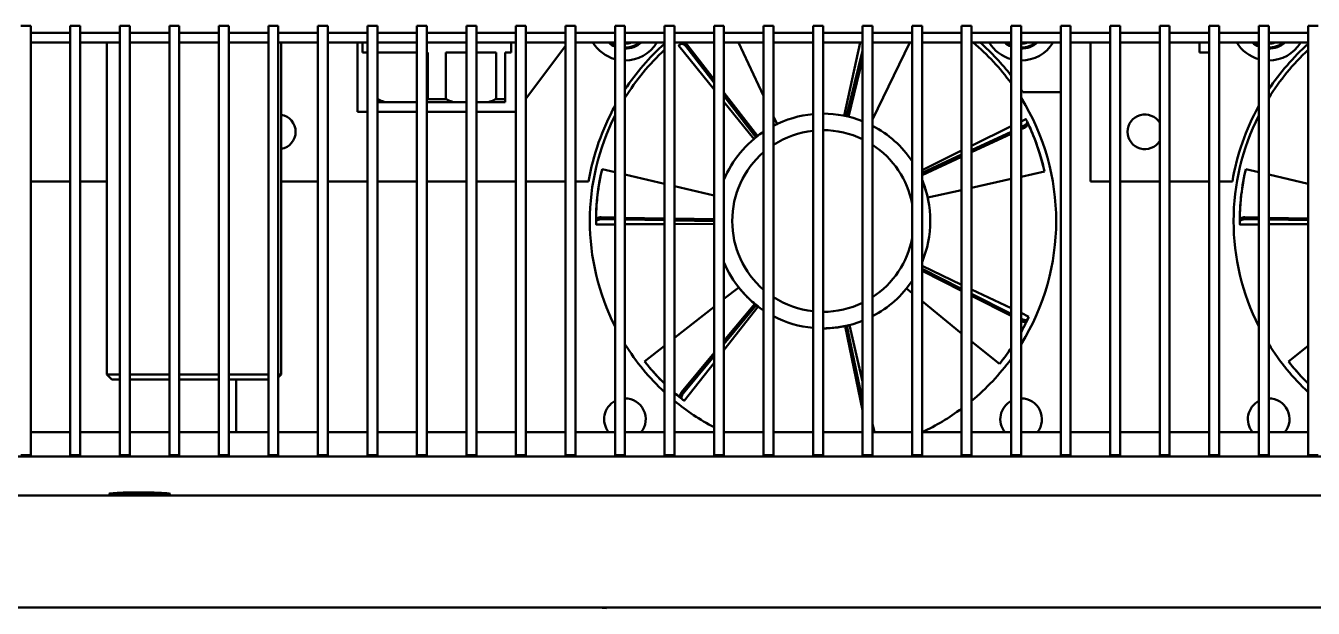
# Model space of a CAD drawing. Header units: millimetres. Extents: x 100 to 5488, y 100 to 4218.
# Drawn here: x 2186.1 to 2316.1, y 2160.7 to 2219.4 of the extents above; entities that cross this region are included whole.
import ezdxf

# ---------------------------------------------------------------- set-up
doc = ezdxf.new("R2010")
doc.units = ezdxf.units.MM
doc.header["$LTSCALE"] = 20
doc.layers.add('Visible (ANSI)', color=7, linetype='Continuous', lineweight=50)

msp = doc.modelspace()

# ---------------------------------------------------------------- linework, layer by layer
at = {"layer": 'Visible (ANSI)'}
for p, q in [((2185.613, 2219.441), (2186.613, 2219.441)), ((2186.613, 2219.441), (2186.613, 2219.206)), ((2186.613, 2181.713), (2186.613, 2219.206)), ((2190.613, 2219.206), (2190.613, 2219.441)), ((2190.613, 2219.441), (2191.613, 2219.441)), ((2190.613, 2219.206), (2190.613, 2181.713)), ((2191.613, 2219.441), (2191.613, 2219.206)), ((2191.613, 2181.713), (2191.613, 2219.206)), ((2195.613, 2219.206), (2195.613, 2219.441)), ((2195.613, 2219.441), (2196.613, 2219.441)), ((2195.613, 2219.206), (2195.613, 2181.713)), ((2196.613, 2219.441), (2196.613, 2219.206)), ((2196.613, 2181.713), (2196.613, 2219.206)), ((2200.613, 2219.206), (2200.613, 2219.441)), ((2200.613, 2219.441), (2201.613, 2219.441)), ((2200.613, 2219.206), (2200.613, 2181.713)), ((2201.613, 2219.441), (2201.613, 2219.206)), ((2201.613, 2181.713), (2201.613, 2219.206)), ((2205.613, 2219.206), (2205.613, 2219.441)), ((2205.613, 2219.441), (2206.613, 2219.441)), ((2205.613, 2219.206), (2205.613, 2181.713)), ((2206.613, 2219.441), (2206.613, 2219.206)), ((2206.613, 2181.713), (2206.613, 2219.206)), ((2210.613, 2219.206), (2210.613, 2219.441)), ((2210.613, 2219.441), (2211.613, 2219.441)), ((2210.613, 2219.206), (2210.613, 2181.713)), ((2211.613, 2219.441), (2211.613, 2219.206)), ((2211.613, 2181.713), (2211.613, 2219.206)), ((2215.613, 2219.206), (2215.613, 2219.441)), ((2215.613, 2219.441), (2216.613, 2219.441)), ((2215.613, 2219.206), (2215.613, 2181.713)), ((2216.613, 2219.441), (2216.613, 2219.206)), ((2216.613, 2181.713), (2216.613, 2219.206)), ((2220.613, 2219.206), (2220.613, 2219.441)), ((2220.613, 2219.441), (2221.613, 2219.441)), ((2220.613, 2219.206), (2220.613, 2181.713)), ((2221.613, 2219.441), (2221.613, 2219.206)), ((2221.613, 2181.713), (2221.613, 2219.206)), ((2225.613, 2219.206), (2225.613, 2219.441)), ((2225.613, 2219.441), (2226.613, 2219.441)), ((2225.613, 2219.206), (2225.613, 2181.713)), ((2226.613, 2219.441), (2226.613, 2219.206)), ((2226.613, 2181.713), (2226.613, 2219.206)), ((2230.613, 2219.206), (2230.613, 2219.441)), ((2230.613, 2219.441), (2231.613, 2219.441)), ((2230.613, 2219.206), (2230.613, 2181.713)), ((2231.613, 2219.441), (2231.613, 2219.206)), ((2231.613, 2181.713), (2231.613, 2219.206)), ((2235.613, 2219.206), (2235.613, 2219.441)), ((2235.613, 2219.441), (2236.613, 2219.441)), ((2235.613, 2219.206), (2235.613, 2181.713)), ((2236.613, 2219.441), (2236.613, 2219.206)), ((2236.613, 2181.713), (2236.613, 2219.206)), ((2240.613, 2219.206), (2240.613, 2219.441)), ((2240.613, 2219.441), (2241.613, 2219.441)), ((2240.613, 2219.206), (2240.613, 2181.713)), ((2241.613, 2219.441), (2241.613, 2219.206)), ((2241.613, 2181.713), (2241.613, 2219.206)), ((2245.613, 2219.206), (2245.613, 2219.441)), ((2245.613, 2219.441), (2246.613, 2219.441)), ((2245.613, 2219.206), (2245.613, 2181.713)), ((2246.613, 2219.441), (2246.613, 2219.206)), ((2246.613, 2181.713), (2246.613, 2219.206)), ((2250.613, 2219.206), (2250.613, 2219.441)), ((2250.613, 2219.441), (2251.613, 2219.441)), ((2250.613, 2219.206), (2250.613, 2181.713)), ((2251.613, 2219.441), (2251.613, 2219.206)), ((2251.613, 2181.713), (2251.613, 2219.206)), ((2255.613, 2219.206), (2255.613, 2219.441)), ((2255.613, 2219.441), (2256.613, 2219.441)), ((2255.613, 2219.206), (2255.613, 2181.713)), ((2256.613, 2219.441), (2256.613, 2219.206)), ((2256.613, 2181.713), (2256.613, 2219.206)), ((2260.613, 2219.206), (2260.613, 2219.441)), ((2260.613, 2219.441), (2261.613, 2219.441)), ((2260.613, 2219.206), (2260.613, 2181.713)), ((2261.613, 2219.441), (2261.613, 2219.206)), ((2261.613, 2181.713), (2261.613, 2219.206)), ((2265.613, 2219.206), (2265.613, 2219.441)), ((2265.613, 2219.441), (2266.613, 2219.441)), ((2265.613, 2219.206), (2265.613, 2181.713)), ((2266.613, 2219.441), (2266.613, 2219.206)), ((2266.613, 2181.713), (2266.613, 2219.206)), ((2270.613, 2219.206), (2270.613, 2219.441)), ((2270.613, 2219.441), (2271.613, 2219.441)), ((2270.613, 2219.206), (2270.613, 2181.713)), ((2271.613, 2219.441), (2271.613, 2219.206)), ((2271.613, 2181.713), (2271.613, 2219.206)), ((2275.613, 2219.206), (2275.613, 2219.441)), ((2275.613, 2219.441), (2276.613, 2219.441)), ((2275.613, 2219.206), (2275.613, 2181.713)), ((2276.613, 2219.441), (2276.613, 2219.206)), ((2276.613, 2181.713), (2276.613, 2219.206)), ((2280.613, 2219.206), (2280.613, 2219.441)), ((2280.613, 2219.441), (2281.613, 2219.441)), ((2280.613, 2219.206), (2280.613, 2181.713)), ((2281.613, 2219.441), (2281.613, 2219.206)), ((2281.613, 2181.713), (2281.613, 2219.206)), ((2285.613, 2219.206), (2285.613, 2219.441)), ((2285.613, 2219.441), (2286.613, 2219.441)), ((2285.613, 2219.206), (2285.613, 2181.713)), ((2286.613, 2219.441), (2286.613, 2219.206)), ((2286.613, 2181.713), (2286.613, 2219.206)), ((2290.613, 2219.206), (2290.613, 2219.441)), ((2290.613, 2219.441), (2291.613, 2219.441)), ((2290.613, 2219.206), (2290.613, 2181.713)), ((2291.613, 2219.441), (2291.613, 2219.206)), ((2291.613, 2181.713), (2291.613, 2219.206)), ((2295.613, 2219.206), (2295.613, 2219.441)), ((2295.613, 2219.441), (2296.613, 2219.441)), ((2295.613, 2219.206), (2295.613, 2181.713)), ((2296.613, 2219.441), (2296.613, 2219.206)), ((2296.613, 2181.713), (2296.613, 2219.206)), ((2300.613, 2219.206), (2300.613, 2219.441)), ((2300.613, 2219.441), (2301.613, 2219.441)), ((2300.613, 2219.206), (2300.613, 2181.713)), ((2301.613, 2219.441), (2301.613, 2219.206)), ((2301.613, 2181.713), (2301.613, 2219.206)), ((2305.613, 2219.206), (2305.613, 2219.441)), ((2305.613, 2219.441), (2306.613, 2219.441)), ((2305.613, 2219.206), (2305.613, 2181.713)), ((2306.613, 2219.441), (2306.613, 2219.206)), ((2306.613, 2181.713), (2306.613, 2219.206)), ((2310.613, 2219.206), (2310.613, 2219.441)), ((2310.613, 2219.441), (2311.613, 2219.441)), ((2310.613, 2219.206), (2310.613, 2181.713)), ((2311.613, 2219.441), (2311.613, 2219.206)), ((2311.613, 2181.713), (2311.613, 2219.206)), ((2315.613, 2219.206), (2315.613, 2219.441)), ((2315.613, 2219.441), (2316.613, 2219.441)), ((2315.613, 2219.206), (2315.613, 2181.713)), ((2186.613, 2218.741), (2190.613, 2218.741)), ((2191.613, 2218.741), (2195.613, 2218.741)), ((2196.613, 2218.741), (2200.613, 2218.741)), ((2201.613, 2218.741), (2205.613, 2218.741)), ((2206.613, 2218.741), (2210.613, 2218.741)), ((2211.613, 2218.741), (2215.613, 2218.741)), ((2216.613, 2218.741), (2220.613, 2218.741)), ((2221.613, 2218.741), (2225.613, 2218.741)), ((2226.613, 2218.741), (2230.613, 2218.741)), ((2231.613, 2218.741), (2235.613, 2218.741)), ((2236.613, 2218.741), (2240.613, 2218.741)), ((2241.613, 2218.741), (2245.613, 2218.741)), ((2246.613, 2218.741), (2250.613, 2218.741)), ((2251.613, 2218.741), (2255.613, 2218.741)), ((2256.613, 2218.741), (2260.613, 2218.741)), ((2261.613, 2218.741), (2265.613, 2218.741)), ((2266.613, 2218.741), (2270.613, 2218.741)), ((2271.613, 2218.741), (2275.613, 2218.741)), ((2276.613, 2218.741), (2280.613, 2218.741)), ((2281.613, 2218.741), (2285.613, 2218.741)), ((2286.613, 2218.741), (2290.613, 2218.741)), ((2291.613, 2218.741), (2295.613, 2218.741)), ((2296.613, 2218.741), (2300.613, 2218.741)), ((2301.613, 2218.741), (2305.613, 2218.741)), ((2306.613, 2218.741), (2310.613, 2218.741)), ((2311.613, 2218.741), (2315.613, 2218.741)), ((2190.613, 2217.741), (2186.613, 2217.741)), ((2195.613, 2217.741), (2191.613, 2217.741)), ((2194.313, 2217.741), (2194.313, 2184.241)), ((2200.613, 2217.741), (2196.613, 2217.741)), ((2205.613, 2217.741), (2201.613, 2217.741)), ((2210.613, 2217.741), (2206.613, 2217.741)), ((2215.613, 2217.741), (2211.613, 2217.741)), ((2211.913, 2217.741), (2211.913, 2184.241)), ((2220.613, 2217.741), (2216.613, 2217.741)), ((2219.613, 2217.741), (2219.613, 2217.241)), ((2219.613, 2210.741), (2219.613, 2217.241)), ((2220.113, 2217.741), (2220.113, 2216.741)), ((2220.613, 2216.741), (2220.113, 2216.741)), ((2225.613, 2217.741), (2221.613, 2217.741)), ((2221.617, 2216.741), (2221.617, 2212.041)), ((2225.613, 2216.741), (2221.617, 2216.741)), ((2230.613, 2217.741), (2226.613, 2217.741)), ((2226.708, 2216.741), (2226.613, 2216.741)), ((2226.708, 2212.041), (2226.708, 2216.741)), ((2228.517, 2216.741), (2228.517, 2212.041)), ((2230.613, 2216.741), (2228.517, 2216.741)), ((2235.613, 2217.741), (2231.613, 2217.741)), ((2233.608, 2216.741), (2231.613, 2216.741)), ((2233.608, 2212.041), (2233.608, 2216.741)), ((2234.513, 2216.741), (2234.513, 2212.041)), ((2235.113, 2216.741), (2234.513, 2216.741)), ((2235.113, 2217.741), (2235.113, 2216.741)), ((2240.613, 2217.741), (2236.613, 2217.741)), ((2236.613, 2212.074), (2240.613, 2217.407)), ((2245.613, 2217.741), (2241.613, 2217.741)), ((2250.613, 2217.741), (2246.613, 2217.741)), ((2255.613, 2217.741), (2251.613, 2217.741)), ((2255.613, 2213.011), (2252.04, 2217.429)), ((2252.412, 2217.727), (2252.263, 2217.61)), ((2252.767, 2217.369), (2255.613, 2213.678)), ((2255.613, 2214.004), (2252.923, 2217.491)), ((2260.613, 2217.741), (2256.613, 2217.741)), ((2258.07, 2217.741), (2260.613, 2212.383)), ((2265.613, 2217.741), (2261.613, 2217.741)), ((2270.613, 2217.741), (2266.613, 2217.741)), ((2268.742, 2210.363), (2270.369, 2217.741)), ((2270.613, 2216.911), (2268.996, 2210.309)), ((2275.613, 2217.741), (2271.613, 2217.741)), ((2275.396, 2217.741), (2271.613, 2209.987)), ((2280.613, 2217.741), (2276.613, 2217.741)), ((2285.613, 2217.741), (2281.613, 2217.741)), ((2290.613, 2217.741), (2286.613, 2217.741)), ((2295.613, 2217.741), (2291.613, 2217.741)), ((2293.613, 2217.241), (2293.613, 2217.741)), ((2293.613, 2216.741), (2293.613, 2217.241)), ((2293.613, 2203.741), (2293.613, 2216.741)), ((2300.613, 2217.741), (2296.613, 2217.741)), ((2305.613, 2217.741), (2301.613, 2217.741)), ((2304.613, 2217.741), (2304.613, 2217.241)), ((2304.613, 2216.741), (2304.613, 2217.241)), ((2304.613, 2216.741), (2305.613, 2216.741)), ((2310.613, 2217.741), (2306.613, 2217.741)), ((2315.613, 2217.741), (2311.613, 2217.741)), ((2269.189, 2210.263), (2270.613, 2216.075)), ((2259.997, 2208.319), (2256.613, 2212.707)), ((2286.787, 2212.741), (2290.613, 2212.741)), ((2221.617, 2212.041), (2221.613, 2212.041)), ((2222.382, 2211.741), (2221.613, 2211.741)), ((2222.382, 2211.741), (2225.613, 2211.741)), ((2229.282, 2211.741), (2226.613, 2211.741)), ((2228.517, 2212.041), (2226.708, 2212.041)), ((2229.282, 2211.741), (2230.613, 2211.741)), ((2231.613, 2211.741), (2232.844, 2211.741)), ((2234.513, 2211.741), (2232.844, 2211.741)), ((2234.513, 2212.041), (2233.608, 2212.041)), ((2256.613, 2212.381), (2259.839, 2208.198)), ((2259.639, 2208.033), (2256.613, 2211.775)), ((2219.613, 2210.741), (2220.613, 2210.741)), ((2221.613, 2210.741), (2225.613, 2210.741)), ((2226.613, 2210.741), (2230.613, 2210.741)), ((2231.613, 2210.741), (2235.613, 2210.741)), ((2261.613, 2210.276), (2261.968, 2209.528)), ((2286.613, 2209.798), (2287.09, 2210.032)), ((2281.613, 2207.342), (2285.613, 2209.307)), ((2285.613, 2208.755), (2281.613, 2206.904)), ((2286.87, 2209.337), (2286.613, 2209.218)), ((2286.613, 2208.999), (2286.955, 2209.157)), ((2287.298, 2209.604), (2287.217, 2209.775)), ((2259.839, 2208.198), (2259.997, 2208.319)), ((2281.613, 2206.684), (2285.613, 2208.536)), ((2276.613, 2204.885), (2280.613, 2206.85)), ((2280.613, 2206.441), (2276.613, 2204.589)), ((2276.613, 2204.37), (2280.613, 2206.221)), ((2244.266, 2204.824), (2244.303, 2204.978)), ((2244.303, 2204.978), (2245.613, 2204.671)), ((2288.944, 2204.89), (2288.978, 2204.735)), ((2309.266, 2204.824), (2309.303, 2204.978)), ((2309.303, 2204.978), (2310.613, 2204.671)), ((2186.613, 2203.741), (2190.613, 2203.741)), ((2191.613, 2203.741), (2194.313, 2203.741)), ((2211.913, 2203.741), (2215.613, 2203.741)), ((2216.613, 2203.741), (2220.613, 2203.741)), ((2221.613, 2203.741), (2225.613, 2203.741)), ((2226.613, 2203.741), (2230.613, 2203.741)), ((2231.613, 2203.741), (2235.613, 2203.741)), ((2236.613, 2203.741), (2240.613, 2203.741)), ((2241.613, 2203.741), (2242.948, 2203.741)), ((2246.613, 2204.436), (2250.613, 2203.497)), ((2285.613, 2203.984), (2281.613, 2203.09)), ((2288.978, 2204.735), (2286.613, 2204.207)), ((2293.613, 2203.741), (2295.613, 2203.741)), ((2296.613, 2203.741), (2300.613, 2203.741)), ((2301.613, 2203.741), (2305.613, 2203.741)), ((2306.613, 2203.741), (2307.948, 2203.741)), ((2311.613, 2204.436), (2315.613, 2203.497)), ((2251.613, 2203.262), (2255.613, 2202.323)), ((2280.613, 2202.867), (2277.186, 2202.102)), ((2243.696, 2199.864), (2243.695, 2199.674)), ((2244.198, 2199.917), (2245.613, 2199.894)), ((2245.613, 2200.093), (2244.2, 2200.116)), ((2250.613, 2200.009), (2246.613, 2200.076)), ((2246.613, 2199.877), (2250.613, 2199.81)), ((2255.613, 2199.925), (2251.613, 2199.992)), ((2251.613, 2199.793), (2255.613, 2199.726)), ((2308.696, 2199.864), (2308.695, 2199.674)), ((2309.198, 2199.917), (2310.613, 2199.894)), ((2310.613, 2200.093), (2309.2, 2200.116)), ((2315.613, 2200.009), (2311.613, 2200.076)), ((2311.613, 2199.877), (2315.613, 2199.81)), ((2245.613, 2199.399), (2243.698, 2199.387)), ((2250.613, 2199.431), (2246.613, 2199.406)), ((2255.613, 2199.463), (2251.613, 2199.437)), ((2310.613, 2199.399), (2308.698, 2199.387)), ((2315.613, 2199.431), (2311.613, 2199.406)), ((2276.613, 2195.215), (2280.613, 2193.313)), ((2280.613, 2192.904), (2276.613, 2194.921)), ((2276.613, 2194.698), (2280.613, 2192.681)), ((2256.613, 2191.875), (2258.098, 2193.043)), ((2275.613, 2192.45), (2275.03, 2192.921)), ((2281.613, 2192.837), (2285.613, 2190.934)), ((2285.613, 2190.383), (2281.613, 2192.4)), ((2281.613, 2192.177), (2285.613, 2190.16)), ((2251.613, 2187.942), (2255.613, 2191.088)), ((2259.713, 2191.389), (2256.613, 2187.636)), ((2256.613, 2187.323), (2259.866, 2191.262)), ((2260.071, 2191.103), (2256.613, 2186.713)), ((2259.866, 2191.262), (2259.713, 2191.389)), ((2280.613, 2188.399), (2276.613, 2191.639)), ((2269.282, 2189.239), (2270.613, 2183.551)), ((2286.613, 2190.459), (2287.397, 2190.086)), ((2286.716, 2189.826), (2286.613, 2189.878)), ((2286.613, 2189.656), (2286.628, 2189.648)), ((2287.191, 2189.656), (2287.275, 2189.826)), ((2269.03, 2189.179), (2268.835, 2189.138)), ((2268.835, 2189.138), (2270.613, 2180.66)), ((2270.613, 2181.63), (2269.03, 2189.179)), ((2248.601, 2185.573), (2250.613, 2187.155)), ((2284.419, 2185.315), (2281.613, 2187.589)), ((2313.601, 2185.573), (2315.613, 2187.155)), ((2248.698, 2185.448), (2248.601, 2185.573)), ((2255.613, 2186.425), (2252.336, 2182.459)), ((2252.49, 2182.333), (2255.613, 2186.113)), ((2255.613, 2185.444), (2252.593, 2181.612)), ((2284.519, 2185.438), (2284.419, 2185.315)), ((2313.698, 2185.448), (2313.601, 2185.573)), ((2195.613, 2184.241), (2194.313, 2184.241)), ((2194.813, 2183.741), (2194.313, 2184.241)), ((2200.613, 2184.241), (2196.613, 2184.241)), ((2205.613, 2184.241), (2201.613, 2184.241)), ((2210.613, 2184.241), (2206.613, 2184.241)), ((2211.913, 2184.241), (2211.613, 2184.241)), ((2211.613, 2183.941), (2211.913, 2184.241)), ((2195.613, 2183.741), (2194.813, 2183.741)), ((2200.613, 2183.741), (2196.613, 2183.741)), ((2205.613, 2183.741), (2201.613, 2183.741)), ((2210.613, 2183.741), (2206.613, 2183.741)), ((2207.363, 2183.741), (2207.363, 2178.435)), ((2186.613, 2181.713), (2186.613, 2176.137)), ((2190.613, 2176.137), (2190.613, 2181.713)), ((2191.613, 2181.713), (2191.613, 2176.137)), ((2195.613, 2176.137), (2195.613, 2181.713)), ((2196.613, 2181.713), (2196.613, 2176.137)), ((2200.613, 2176.137), (2200.613, 2181.713)), ((2201.613, 2181.713), (2201.613, 2176.137)), ((2205.613, 2176.137), (2205.613, 2181.713)), ((2206.613, 2181.713), (2206.613, 2176.137)), ((2210.613, 2176.137), (2210.613, 2181.713)), ((2211.613, 2181.713), (2211.613, 2176.137)), ((2215.613, 2176.137), (2215.613, 2181.713)), ((2216.613, 2181.713), (2216.613, 2176.137)), ((2220.613, 2176.137), (2220.613, 2181.713)), ((2221.613, 2181.713), (2221.613, 2176.137)), ((2225.613, 2176.137), (2225.613, 2181.713)), ((2226.613, 2181.713), (2226.613, 2176.137)), ((2230.613, 2176.137), (2230.613, 2181.713)), ((2231.613, 2181.713), (2231.613, 2176.137)), ((2235.613, 2176.137), (2235.613, 2181.713)), ((2236.613, 2181.713), (2236.613, 2176.137)), ((2240.613, 2176.137), (2240.613, 2181.713)), ((2241.613, 2181.713), (2241.613, 2176.137)), ((2245.613, 2176.137), (2245.613, 2181.713)), ((2246.613, 2181.713), (2246.613, 2176.137)), ((2250.613, 2176.137), (2250.613, 2181.713)), ((2251.613, 2181.713), (2251.613, 2176.137)), ((2252.219, 2181.908), (2252.367, 2181.789)), ((2255.613, 2176.137), (2255.613, 2181.713)), ((2256.613, 2181.713), (2256.613, 2176.137)), ((2260.613, 2176.137), (2260.613, 2181.713)), ((2261.613, 2181.713), (2261.613, 2176.137)), ((2265.613, 2176.137), (2265.613, 2181.713)), ((2266.613, 2181.713), (2266.613, 2176.137)), ((2270.613, 2176.137), (2270.613, 2181.713)), ((2271.613, 2181.713), (2271.613, 2176.137)), ((2275.613, 2176.137), (2275.613, 2181.713)), ((2276.613, 2181.713), (2276.613, 2176.137)), ((2280.613, 2176.137), (2280.613, 2181.713)), ((2281.613, 2181.713), (2281.613, 2176.137)), ((2285.613, 2176.137), (2285.613, 2181.713)), ((2286.613, 2181.713), (2286.613, 2176.137)), ((2290.613, 2176.137), (2290.613, 2181.713)), ((2291.613, 2181.713), (2291.613, 2176.137)), ((2295.613, 2176.137), (2295.613, 2181.713)), ((2296.613, 2181.713), (2296.613, 2176.137)), ((2300.613, 2176.137), (2300.613, 2181.713)), ((2301.613, 2181.713), (2301.613, 2176.137)), ((2305.613, 2176.137), (2305.613, 2181.713)), ((2306.613, 2181.713), (2306.613, 2176.137)), ((2310.613, 2176.137), (2310.613, 2181.713)), ((2311.613, 2181.713), (2311.613, 2176.137)), ((2315.613, 2176.137), (2315.613, 2181.713)), ((2271.613, 2179.275), (2271.809, 2178.435)), ((2190.613, 2178.435), (2186.613, 2178.435)), ((2195.613, 2178.435), (2191.613, 2178.435)), ((2200.613, 2178.435), (2196.613, 2178.435)), ((2205.613, 2178.435), (2201.613, 2178.435)), ((2210.613, 2178.435), (2206.613, 2178.435)), ((2215.613, 2178.435), (2211.613, 2178.435)), ((2220.613, 2178.435), (2216.613, 2178.435)), ((2225.613, 2178.435), (2221.613, 2178.435)), ((2230.613, 2178.435), (2226.613, 2178.435)), ((2235.613, 2178.435), (2231.613, 2178.435)), ((2240.613, 2178.435), (2236.613, 2178.435)), ((2245.613, 2178.435), (2241.613, 2178.435)), ((2250.613, 2178.435), (2246.613, 2178.435)), ((2255.613, 2178.435), (2251.613, 2178.435)), ((2260.613, 2178.435), (2256.613, 2178.435)), ((2265.613, 2178.435), (2261.613, 2178.435)), ((2270.613, 2178.435), (2266.613, 2178.435)), ((2275.613, 2178.435), (2271.613, 2178.435)), ((2280.613, 2178.435), (2276.613, 2178.435)), ((2285.613, 2178.435), (2281.613, 2178.435)), ((2290.613, 2178.435), (2286.613, 2178.435)), ((2295.613, 2178.435), (2291.613, 2178.435)), ((2300.613, 2178.435), (2296.613, 2178.435)), ((2305.613, 2178.435), (2301.613, 2178.435)), ((2310.613, 2178.435), (2306.613, 2178.435)), ((2315.613, 2178.435), (2311.613, 2178.435)), ((1605.913, 2175.99), (2557.313, 2175.99)), ((2185.613, 2176.131), (2186.613, 2176.131)), ((2186.613, 2176.137), (2186.613, 2176.131)), ((2190.613, 2176.131), (2190.613, 2176.137)), ((2190.613, 2176.131), (2191.613, 2176.131)), ((2191.613, 2176.137), (2191.613, 2176.131)), ((2195.613, 2176.131), (2195.613, 2176.137)), ((2195.613, 2176.131), (2196.613, 2176.131)), ((2196.613, 2176.137), (2196.613, 2176.131)), ((2200.613, 2176.131), (2200.613, 2176.137)), ((2200.613, 2176.131), (2201.613, 2176.131)), ((2201.613, 2176.137), (2201.613, 2176.131)), ((2205.613, 2176.131), (2205.613, 2176.137)), ((2205.613, 2176.131), (2206.613, 2176.131)), ((2206.613, 2176.137), (2206.613, 2176.131)), ((2210.613, 2176.131), (2210.613, 2176.137)), ((2210.613, 2176.131), (2211.613, 2176.131)), ((2211.613, 2176.137), (2211.613, 2176.131)), ((2215.613, 2176.131), (2215.613, 2176.137)), ((2215.613, 2176.131), (2216.613, 2176.131)), ((2216.613, 2176.137), (2216.613, 2176.131)), ((2220.613, 2176.131), (2220.613, 2176.137)), ((2220.613, 2176.131), (2221.613, 2176.131)), ((2221.613, 2176.137), (2221.613, 2176.131)), ((2225.613, 2176.131), (2225.613, 2176.137)), ((2225.613, 2176.131), (2226.613, 2176.131)), ((2226.613, 2176.137), (2226.613, 2176.131)), ((2230.613, 2176.131), (2230.613, 2176.137)), ((2230.613, 2176.131), (2231.613, 2176.131)), ((2231.613, 2176.137), (2231.613, 2176.131)), ((2235.613, 2176.131), (2235.613, 2176.137)), ((2235.613, 2176.131), (2236.613, 2176.131)), ((2236.613, 2176.137), (2236.613, 2176.131)), ((2240.613, 2176.131), (2240.613, 2176.137)), ((2240.613, 2176.131), (2241.613, 2176.131)), ((2241.613, 2176.137), (2241.613, 2176.131)), ((2245.613, 2176.131), (2245.613, 2176.137)), ((2245.613, 2176.131), (2246.613, 2176.131)), ((2246.613, 2176.137), (2246.613, 2176.131)), ((2250.613, 2176.131), (2250.613, 2176.137)), ((2250.613, 2176.131), (2251.613, 2176.131)), ((2251.613, 2176.137), (2251.613, 2176.131)), ((2255.613, 2176.131), (2255.613, 2176.137)), ((2255.613, 2176.131), (2256.613, 2176.131)), ((2256.613, 2176.137), (2256.613, 2176.131)), ((2260.613, 2176.131), (2260.613, 2176.137)), ((2260.613, 2176.131), (2261.613, 2176.131)), ((2261.613, 2176.137), (2261.613, 2176.131)), ((2265.613, 2176.131), (2265.613, 2176.137)), ((2265.613, 2176.131), (2266.613, 2176.131)), ((2266.613, 2176.137), (2266.613, 2176.131)), ((2270.613, 2176.131), (2270.613, 2176.137)), ((2270.613, 2176.131), (2271.613, 2176.131)), ((2271.613, 2176.137), (2271.613, 2176.131)), ((2275.613, 2176.131), (2275.613, 2176.137)), ((2275.613, 2176.131), (2276.613, 2176.131)), ((2276.613, 2176.137), (2276.613, 2176.131)), ((2280.613, 2176.131), (2280.613, 2176.137)), ((2280.613, 2176.131), (2281.613, 2176.131)), ((2281.613, 2176.137), (2281.613, 2176.131)), ((2285.613, 2176.131), (2285.613, 2176.137)), ((2285.613, 2176.131), (2286.613, 2176.131)), ((2286.613, 2176.137), (2286.613, 2176.131)), ((2290.613, 2176.131), (2290.613, 2176.137)), ((2290.613, 2176.131), (2291.613, 2176.131)), ((2291.613, 2176.137), (2291.613, 2176.131)), ((2295.613, 2176.131), (2295.613, 2176.137)), ((2295.613, 2176.131), (2296.613, 2176.131)), ((2296.613, 2176.137), (2296.613, 2176.131)), ((2300.613, 2176.131), (2300.613, 2176.137)), ((2300.613, 2176.131), (2301.613, 2176.131)), ((2301.613, 2176.137), (2301.613, 2176.131)), ((2305.613, 2176.131), (2305.613, 2176.137)), ((2305.613, 2176.131), (2306.613, 2176.131)), ((2306.613, 2176.137), (2306.613, 2176.131)), ((2310.613, 2176.131), (2310.613, 2176.137)), ((2310.613, 2176.131), (2311.613, 2176.131)), ((2311.613, 2176.137), (2311.613, 2176.131)), ((2315.613, 2176.131), (2315.613, 2176.137)), ((2315.613, 2176.131), (2316.613, 2176.131)), ((1605.613, 2172.041), (2557.613, 2172.041)), ((1919.409, 2160.741), (2243.817, 2160.741)), ((2243.817, 2160.741), (2522.712, 2160.741))]:
    msp.add_line(p, q, dxfattribs=at)
for centre, radius, start, end in [((2246.613, 2219.741), 3.8, 211.75686, 254.74248), ((2246.613, 2219.741), 2.6, 230.28486, 247.38014), ((2246.613, 2219.741), 2.5, 233.1301, 246.42182), ((2246.613, 2219.741), 2.1, 270, 287.75279), ((2246.613, 2219.741), 3.8, 270, 328.24314), ((2246.613, 2219.741), 2.6, 270, 309.71514), ((2246.613, 2219.741), 2.5, 270, 306.8699), ((2266.613, 2199.741), 24, 131.81031, 146.44269), ((2266.613, 2199.741), 23.542, 132.81599, 148.16358), ((2266.613, 2199.741), 23.542, 36.18842, 49.87158), ((2266.613, 2199.741), 24, 37.65846, 48.59038), ((2286.613, 2219.741), 3.8, 211.75686, 254.74248), ((2286.613, 2219.741), 2.6, 230.28486, 247.38014), ((2286.613, 2219.741), 2.5, 233.1301, 246.42182), ((2286.613, 2219.741), 2.1, 270, 287.75279), ((2286.613, 2219.741), 3.8, 270, 328.24314), ((2286.613, 2219.741), 2.6, 270, 309.71514), ((2286.613, 2219.741), 2.5, 270, 306.8699), ((2311.613, 2219.741), 3.8, 211.75686, 254.74248), ((2311.613, 2219.741), 2.6, 230.28486, 247.38014), ((2311.613, 2219.741), 2.5, 233.1301, 246.42182), ((2311.613, 2219.741), 2.1, 270, 287.75279), ((2311.613, 2219.741), 3.8, 270, 328.24314), ((2311.613, 2219.741), 2.6, 270, 309.71514), ((2311.613, 2219.741), 2.5, 270, 306.8699), ((2331.613, 2199.741), 24, 131.81031, 146.44269), ((2331.613, 2199.741), 23.542, 132.81599, 148.16358), ((2266.613, 2199.741), 24, 32.79717, 33.55731), ((2266.613, 2199.741), 24, 151.04498, 170.40593), ((2266.613, 2199.741), 23.542, 328.16358, 31.83642), ((2331.613, 2199.741), 24, 151.04498, 170.40593), ((2211.613, 2208.741), 1.75, 279.87089, 80.12911), ((2266.613, 2199.741), 23.542, 153.13014, 206.86986), ((2266.613, 2199.741), 10.833, 95.29638, 117.48643), ((2266.613, 2199.741), 10.833, 68.33182, 90), ((2299.113, 2208.741), 1.75, 31.00272, 328.99728), ((2331.613, 2199.741), 23.542, 153.13014, 206.86986), ((2266.613, 2199.741), 10.833, 123.63128, 157.38014), ((2266.613, 2199.741), 9.167, 96.26291, 123.05573), ((2266.613, 2199.741), 9.167, 64.1279, 90), ((2266.613, 2199.741), 10.833, 33.82216, 62.51357), ((2266.613, 2199.741), 9.167, 10.9425, 56.94427), ((2266.613, 2199.741), 9.167, 130.88519, 229.11481), ((2266.613, 2199.741), 10.833, 337.38014, 22.61986), ((2266.613, 2199.741), 9.167, 303.05573, 349.0575), ((2266.613, 2199.741), 10.833, 202.61986, 236.36872), ((2266.613, 2199.741), 10.833, 297.48643, 326.17784), ((2266.613, 2199.741), 9.167, 236.94427, 263.73709), ((2266.613, 2199.741), 9.167, 270, 295.8721), ((2266.613, 2199.741), 10.833, 242.51357, 264.70362), ((2266.613, 2199.741), 10.833, 270, 291.66818), ((2266.613, 2199.741), 23.542, 211.83642, 227.18401), ((2331.613, 2199.741), 23.542, 211.83642, 227.18401), ((2266.613, 2199.741), 23.542, 309.58098, 323.81158), ((2246.613, 2179.741), 2.1, 118.43689, 218.43008), ((2246.613, 2179.741), 2.1, 321.56992, 90), ((2266.613, 2199.741), 23.542, 230.41902, 242.14363), ((2286.613, 2179.741), 2.1, 118.43689, 218.43008), ((2286.613, 2179.741), 2.1, 321.56992, 90), ((2311.613, 2179.741), 2.1, 118.43689, 218.43008), ((2311.613, 2179.741), 2.1, 321.56992, 90), ((2266.613, 2199.741), 23.542, 295.17634, 306.49055)]:
    msp.add_arc(centre, radius, start, end, dxfattribs=at)
msp.add_ellipse((2243.776, 2159.741), major_axis=(2.566, 0.019), ratio=0.389684, start_param=1.1731826, end_param=1.5518447, dxfattribs=at)
for points, knots in [([(2252.11, 2217.486), (2252.052, 2217.438), (2252.029, 2217.419), (2252.061, 2217.446), (2252.113, 2217.49), (2252.262, 2217.609)], [-0.27947461, -0.27947461, -0.27947461, -0.27947461, -0.13305383, -0.13305383, -0.00000154, -0.00000154, -0.00000154, -0.00000154]), ([(2252.262, 2217.609), (2252.274, 2217.619), (2252.289, 2217.626), (2252.323, 2217.634), (2252.342, 2217.636), (2252.401, 2217.631), (2252.444, 2217.62), (2252.532, 2217.579), (2252.577, 2217.551), (2252.649, 2217.495), (2252.676, 2217.47), (2252.724, 2217.42), (2252.746, 2217.395), (2252.767, 2217.369)], [0.000001539, 0.000001539, 0.000001539, 0.000001539, 0.010593105, 0.010593105, 0.021530915, 0.021530915, 0.040330241, 0.040330241, 0.058556909, 0.058556909, 0.069740001, 0.069740001, 0.079788015, 0.079788015, 0.079788015, 0.079788015]), ([(2252.923, 2217.491), (2252.903, 2217.518), (2252.881, 2217.543), (2252.832, 2217.593), (2252.805, 2217.617), (2252.734, 2217.674), (2252.688, 2217.702), (2252.628, 2217.729), (2252.611, 2217.736), (2252.595, 2217.741)], [0.000001469, 0.000001469, 0.000001469, 0.000001469, 0.010031174, 0.010031174, 0.021271968, 0.021271968, 0.03938507, 0.03938507, 0.046540178, 0.046540178, 0.046540178, 0.046540178]), ([(2222.382, 2211.741), (2222.292, 2211.77), (2222.205, 2211.801), (2222.119, 2211.833), (2222.032, 2211.865), (2221.948, 2211.899), (2221.864, 2211.934), (2221.781, 2211.968), (2221.698, 2212.004), (2221.617, 2212.041)], [0, 0, 0, 0, 0.3333333, 0.3333333, 0.3333333, 0.6666667, 0.6666667, 0.6666667, 1, 1, 1, 1]), ([(2229.282, 2211.741), (2229.192, 2211.77), (2229.105, 2211.801), (2229.019, 2211.833), (2228.932, 2211.865), (2228.848, 2211.899), (2228.764, 2211.934), (2228.681, 2211.968), (2228.598, 2212.004), (2228.517, 2212.041)], [0, 0, 0, 0, 0.3333333, 0.3333333, 0.3333333, 0.6666667, 0.6666667, 0.6666667, 1, 1, 1, 1]), ([(2234.513, 2211.741), (2234.513, 2211.77), (2234.513, 2211.801), (2234.513, 2211.833), (2234.513, 2211.865), (2234.513, 2211.899), (2234.513, 2211.934), (2234.513, 2211.968), (2234.513, 2212.004), (2234.513, 2212.041)], [0, 0, 0, 0, 0.3333333, 0.3333333, 0.3333333, 0.6666667, 0.6666667, 0.6666667, 1, 1, 1, 1]), ([(2287.13, 2209.952), (2287.097, 2210.018), (2287.083, 2210.045), (2287.101, 2210.009), (2287.132, 2209.948), (2287.216, 2209.776)], [-0.27858662, -0.27858662, -0.27858662, -0.27858662, -0.13379883, -0.13379883, -0.00000154, -0.00000154, -0.00000154, -0.00000154]), ([(2260.613, 2208.761), (2260.304, 2208.556), (2260.108, 2208.405), (2259.893, 2208.239), (2259.801, 2208.165), (2259.801, 2208.164), (2259.801, 2208.164), (2259.801, 2208.164)], [-0.87773372, -0.87773372, -0.87773372, -0.87773372, -0.48891565, -0.48891565, -0.19928105, -0.19928105, -0.19783467, -0.19783467, -0.19783467, -0.19783467]), ([(2287.216, 2209.776), (2287.223, 2209.762), (2287.227, 2209.746), (2287.227, 2209.711), (2287.224, 2209.692), (2287.207, 2209.635), (2287.186, 2209.597), (2287.127, 2209.519), (2287.09, 2209.481), (2287.019, 2209.424), (2286.989, 2209.403), (2286.93, 2209.367), (2286.9, 2209.351), (2286.87, 2209.337)], [0.000001539, 0.000001539, 0.000001539, 0.000001539, 0.010595204, 0.010595204, 0.021535289, 0.021535289, 0.040334441, 0.040334441, 0.058560095, 0.058560095, 0.069741356, 0.069741356, 0.079788008, 0.079788008, 0.079788008, 0.079788008]), ([(2286.955, 2209.157), (2286.985, 2209.171), (2287.015, 2209.187), (2287.074, 2209.223), (2287.104, 2209.244), (2287.175, 2209.302), (2287.212, 2209.34), (2287.271, 2209.417), (2287.291, 2209.456), (2287.309, 2209.513), (2287.312, 2209.533), (2287.311, 2209.568), (2287.308, 2209.584), (2287.301, 2209.598)], [0.000001469, 0.000001469, 0.000001469, 0.000001469, 0.010031174, 0.010031174, 0.021271968, 0.021271968, 0.039385071, 0.039385071, 0.058101546, 0.058101546, 0.069091376, 0.069091376, 0.079687876, 0.079687876, 0.079687876, 0.079687876]), ([(2288.944, 2204.89), (2288.697, 2205.963), (2288.414, 2206.846), (2287.935, 2208.167), (2287.679, 2208.779), (2287.352, 2209.495), (2287.275, 2209.657), (2287.222, 2209.765)], [-0.84200199, -0.84200199, -0.84200199, -0.84200199, -0.63531392, -0.63531392, -0.46010232, -0.46010232, -0.36434731, -0.36434731, -0.36434731, -0.36434731]), ([(2288.978, 2204.735), (2288.741, 2205.799), (2288.468, 2206.674), (2288.006, 2207.982), (2287.758, 2208.59), (2287.435, 2209.316), (2287.356, 2209.484), (2287.304, 2209.594)], [0.000001, 0.000001, 0.000001, 0.000001, 0.37370823, 0.37370823, 0.68960986, 0.68960986, 0.87081453, 0.87081453, 0.87081453, 0.87081453]), ([(2259.639, 2208.033), (2259.639, 2208.033), (2259.639, 2208.033), (2259.639, 2208.033), (2259.677, 2208.068), (2259.839, 2208.198)], [0.67502665, 0.67502665, 0.67502665, 0.67502665, 0.67513336, 0.67513336, 0.78520821, 0.78520821, 0.78520821, 0.78520821]), ([(2259.813, 2208.175), (2259.813, 2208.175), (2259.813, 2208.175), (2259.813, 2208.175), (2259.813, 2208.175), (2259.813, 2208.174), (2259.813, 2208.174), (2259.813, 2208.174), (2259.813, 2208.174), (2259.813, 2208.174), (2259.812, 2208.174), (2259.811, 2208.173), (2259.81, 2208.172), (2259.803, 2208.166), (2259.797, 2208.162), (2259.784, 2208.151), (2259.776, 2208.144), (2259.761, 2208.132), (2259.755, 2208.128), (2259.742, 2208.117), (2259.735, 2208.111), (2259.718, 2208.098), (2259.709, 2208.09), (2259.681, 2208.067), (2259.66, 2208.05), (2259.639, 2208.033)], [0, 0, 0, 0, 0.00001274, 0.00001274, 0.000038219, 0.000038219, 0.000089177, 0.000089177, 0.000293011, 0.000293011, 0.000595768, 0.000595768, 0.00221051, 0.00221051, 0.010822275, 0.010822275, 0.022322319, 0.022322319, 0.027983577, 0.027983577, 0.032796646, 0.032796646, 0.0371358, 0.0371358, 0.045352847, 0.045352847, 0.045352847, 0.045352847]), ([(2260.051, 2208.361), (2260.016, 2208.334), (2259.984, 2208.309), (2259.915, 2208.256), (2259.885, 2208.232), (2259.824, 2208.183), (2259.8, 2208.164), (2259.8, 2208.164)], [0, 0, 0, 0, 0.03967391, 0.03967391, 0.0999139, 0.0999139, 0.14974389, 0.14974389, 0.14974389, 0.14974389]), ([(2259.997, 2208.319), (2259.949, 2208.282), (2259.912, 2208.254), (2259.883, 2208.231), (2259.88, 2208.228), (2259.878, 2208.226), (2259.877, 2208.226), (2259.877, 2208.226), (2259.877, 2208.226), (2259.877, 2208.226), (2259.877, 2208.226), (2259.877, 2208.226)], [0, 0, 0, 0, 0.054511017, 0.054511017, 0.061053324, 0.061053324, 0.061206654, 0.061206654, 0.061249105, 0.061249105, 0.06127033, 0.06127033, 0.06127033, 0.06127033]), ([(2244.266, 2204.824), (2244.024, 2203.759), (2243.895, 2202.849), (2243.751, 2201.46), (2243.714, 2200.8), (2243.695, 2199.999), (2243.694, 2199.811), (2243.695, 2199.686)], [-0.87486875, -0.87486875, -0.87486875, -0.87486875, -0.65677022, -0.65677022, -0.47108116, -0.47108116, -0.3651362, -0.3651362, -0.3651362, -0.3651362]), ([(2244.303, 2204.978), (2243.848, 2203.042), (2243.739, 2201.433), (2243.698, 2200.19), (2243.696, 2200), (2243.696, 2199.875)], [0.000001, 0.000001, 0.000001, 0.000001, 0.68177763, 0.68177763, 0.90247573, 0.90247573, 0.90247573, 0.90247573]), ([(2309.266, 2204.824), (2309.024, 2203.759), (2308.895, 2202.849), (2308.751, 2201.46), (2308.714, 2200.8), (2308.695, 2199.999), (2308.694, 2199.811), (2308.695, 2199.686)], [-0.87486875, -0.87486875, -0.87486875, -0.87486875, -0.65677022, -0.65677022, -0.47108116, -0.47108116, -0.3651362, -0.3651362, -0.3651362, -0.3651362]), ([(2309.303, 2204.978), (2308.848, 2203.042), (2308.739, 2201.433), (2308.698, 2200.19), (2308.696, 2200), (2308.696, 2199.875)], [0.000001, 0.000001, 0.000001, 0.000001, 0.68177763, 0.68177763, 0.90247573, 0.90247573, 0.90247573, 0.90247573]), ([(2277.186, 2202.102), (2277.067, 2202.631), (2276.916, 2203.113), (2276.712, 2203.664), (2276.66, 2203.795), (2276.613, 2203.907)], [-1.33223013, -1.33223013, -1.33223013, -1.33223013, -0.90911798, -0.90911798, -0.74582109, -0.74582109, -0.74582109, -0.74582109]), ([(2243.695, 2199.673), (2243.695, 2199.689), (2243.699, 2199.704), (2243.713, 2199.736), (2243.725, 2199.752), (2243.765, 2199.796), (2243.8, 2199.822), (2243.887, 2199.866), (2243.937, 2199.884), (2244.026, 2199.904), (2244.062, 2199.91), (2244.131, 2199.917), (2244.164, 2199.918), (2244.198, 2199.917)], [0.000001539, 0.000001539, 0.000001539, 0.000001539, 0.010593457, 0.010593457, 0.021531649, 0.021531649, 0.040330946, 0.040330946, 0.058557444, 0.058557444, 0.069740229, 0.069740229, 0.079788014, 0.079788014, 0.079788014, 0.079788014]), ([(2243.697, 2199.477), (2243.697, 2199.404), (2243.698, 2199.374), (2243.697, 2199.412), (2243.696, 2199.48), (2243.695, 2199.673)], [-0.2771581, -0.2771581, -0.2771581, -0.2771581, -0.13495209, -0.13495209, -0.00000154, -0.00000154, -0.00000154, -0.00000154]), ([(2244.2, 2200.116), (2244.166, 2200.117), (2244.133, 2200.116), (2244.063, 2200.109), (2244.028, 2200.103), (2243.939, 2200.082), (2243.889, 2200.064), (2243.802, 2200.02), (2243.767, 2199.994), (2243.726, 2199.95), (2243.715, 2199.934), (2243.7, 2199.901), (2243.696, 2199.886), (2243.696, 2199.87)], [0.000001469, 0.000001469, 0.000001469, 0.000001469, 0.010032076, 0.010032076, 0.021274106, 0.021274106, 0.039387947, 0.039387947, 0.058104549, 0.058104549, 0.069092812, 0.069092812, 0.07968788, 0.07968788, 0.07968788, 0.07968788]), ([(2308.695, 2199.673), (2308.695, 2199.689), (2308.699, 2199.704), (2308.713, 2199.736), (2308.725, 2199.752), (2308.765, 2199.796), (2308.8, 2199.822), (2308.887, 2199.866), (2308.937, 2199.884), (2309.026, 2199.904), (2309.062, 2199.91), (2309.131, 2199.917), (2309.164, 2199.918), (2309.198, 2199.917)], [0.000001539, 0.000001539, 0.000001539, 0.000001539, 0.010593457, 0.010593457, 0.021531649, 0.021531649, 0.040330946, 0.040330946, 0.058557444, 0.058557444, 0.069740229, 0.069740229, 0.079788014, 0.079788014, 0.079788014, 0.079788014]), ([(2308.697, 2199.477), (2308.697, 2199.404), (2308.698, 2199.374), (2308.697, 2199.412), (2308.696, 2199.48), (2308.695, 2199.673)], [-0.2771581, -0.2771581, -0.2771581, -0.2771581, -0.13495209, -0.13495209, -0.00000154, -0.00000154, -0.00000154, -0.00000154]), ([(2309.2, 2200.116), (2309.166, 2200.117), (2309.133, 2200.116), (2309.063, 2200.109), (2309.028, 2200.103), (2308.939, 2200.082), (2308.889, 2200.064), (2308.802, 2200.02), (2308.767, 2199.994), (2308.726, 2199.95), (2308.715, 2199.934), (2308.7, 2199.901), (2308.696, 2199.886), (2308.696, 2199.87)], [0.000001469, 0.000001469, 0.000001469, 0.000001469, 0.010032076, 0.010032076, 0.021274106, 0.021274106, 0.039387947, 0.039387947, 0.058104549, 0.058104549, 0.069092812, 0.069092812, 0.07968788, 0.07968788, 0.07968788, 0.07968788]), ([(2258.098, 2193.043), (2258.433, 2192.617), (2258.777, 2192.247), (2259.384, 2191.661), (2259.595, 2191.486), (2259.814, 2191.305), (2259.907, 2191.232), (2259.908, 2191.232), (2259.908, 2191.232), (2259.908, 2191.232)], [-1.3297675, -1.3297675, -1.3297675, -1.3297675, -0.907783, -0.907783, -0.4888844, -0.4888844, -0.1992884, -0.1992884, -0.1978181, -0.1978181, -0.1978181, -0.1978181]), ([(2259.66, 2191.433), (2259.695, 2191.404), (2259.726, 2191.378), (2259.793, 2191.323), (2259.823, 2191.299), (2259.884, 2191.25), (2259.908, 2191.231), (2259.908, 2191.231)], [0, 0, 0, 0, 0.03967391, 0.03967391, 0.0999139, 0.0999139, 0.14974389, 0.14974389, 0.14974389, 0.14974389]), ([(2259.713, 2191.389), (2259.76, 2191.35), (2259.796, 2191.321), (2259.825, 2191.298), (2259.828, 2191.295), (2259.83, 2191.293), (2259.831, 2191.293), (2259.831, 2191.293), (2259.831, 2191.293), (2259.831, 2191.293), (2259.831, 2191.293), (2259.831, 2191.293)], [0, 0, 0, 0, 0.054511017, 0.054511017, 0.061053324, 0.061053324, 0.061206654, 0.061206654, 0.061249105, 0.061249105, 0.06127033, 0.06127033, 0.06127033, 0.06127033]), ([(2260.071, 2191.103), (2260.071, 2191.103), (2260.071, 2191.103), (2260.071, 2191.103), (2260.029, 2191.132), (2259.866, 2191.262)], [0.6750468, 0.6750468, 0.6750468, 0.6750468, 0.67512864, 0.67512864, 0.78528297, 0.78528297, 0.78528297, 0.78528297]), ([(2259.895, 2191.242), (2259.895, 2191.242), (2259.895, 2191.242), (2259.895, 2191.242), (2259.895, 2191.242), (2259.895, 2191.242), (2259.895, 2191.242), (2259.895, 2191.242), (2259.895, 2191.241), (2259.896, 2191.241), (2259.896, 2191.241), (2259.897, 2191.24), (2259.898, 2191.239), (2259.905, 2191.234), (2259.911, 2191.229), (2259.925, 2191.218), (2259.932, 2191.212), (2259.948, 2191.2), (2259.953, 2191.196), (2259.967, 2191.185), (2259.974, 2191.179), (2259.991, 2191.166), (2260, 2191.159), (2260.029, 2191.136), (2260.05, 2191.119), (2260.071, 2191.103)], [0, 0, 0, 0, 0.00001274, 0.00001274, 0.000038219, 0.000038219, 0.000089177, 0.000089177, 0.000293011, 0.000293011, 0.000595768, 0.000595768, 0.00221051, 0.00221051, 0.010822274, 0.010822274, 0.022322319, 0.022322319, 0.027983576, 0.027983576, 0.032796646, 0.032796646, 0.0371358, 0.0371358, 0.045352847, 0.045352847, 0.045352847, 0.045352847]), ([(2269.064, 2189.188), (2269.064, 2189.188), (2269.064, 2189.188), (2269.064, 2189.188), (2269.064, 2189.188), (2269.064, 2189.188), (2269.064, 2189.188), (2269.064, 2189.188), (2269.064, 2189.188), (2269.065, 2189.188), (2269.065, 2189.189), (2269.066, 2189.189), (2269.068, 2189.189), (2269.076, 2189.191), (2269.083, 2189.193), (2269.101, 2189.197), (2269.11, 2189.199), (2269.129, 2189.204), (2269.136, 2189.205), (2269.153, 2189.209), (2269.162, 2189.211), (2269.183, 2189.216), (2269.194, 2189.219), (2269.23, 2189.227), (2269.256, 2189.233), (2269.282, 2189.239)], [0, 0, 0, 0, 0.00001274, 0.00001274, 0.000038219, 0.000038219, 0.000089177, 0.000089177, 0.000293011, 0.000293011, 0.000595768, 0.000595768, 0.00221051, 0.00221051, 0.010822274, 0.010822274, 0.022322319, 0.022322319, 0.027983576, 0.027983576, 0.032796646, 0.032796646, 0.0371358, 0.0371358, 0.045352847, 0.045352847, 0.045352847, 0.045352847]), ([(2286.613, 2188.551), (2286.893, 2189.049), (2287.051, 2189.371), (2287.2, 2189.671), (2287.238, 2189.749), (2287.27, 2189.816)], [-0.73509512, -0.73509512, -0.73509512, -0.73509512, -0.51533377, -0.51533377, -0.42380792, -0.42380792, -0.42380792, -0.42380792]), ([(2286.613, 2188.552), (2286.813, 2188.909), (2286.956, 2189.186), (2287.111, 2189.493), (2287.152, 2189.576), (2287.186, 2189.646)], [0.56355113, 0.56355113, 0.56355113, 0.56355113, 0.81726448, 0.81726448, 0.93276211, 0.93276211, 0.93276211, 0.93276211]), ([(2286.628, 2189.648), (2286.658, 2189.633), (2286.688, 2189.619), (2286.754, 2189.595), (2286.789, 2189.585), (2286.878, 2189.565), (2286.93, 2189.559), (2287.028, 2189.562), (2287.071, 2189.57), (2287.126, 2189.591), (2287.144, 2189.601), (2287.171, 2189.624), (2287.182, 2189.636), (2287.188, 2189.65)], [0.000001469, 0.000001469, 0.000001469, 0.000001469, 0.010020737, 0.010020737, 0.021247246, 0.021247246, 0.039351812, 0.039351812, 0.058066815, 0.058066815, 0.069074768, 0.069074768, 0.079687834, 0.079687834, 0.079687834, 0.079687834]), ([(2287.275, 2189.827), (2287.269, 2189.813), (2287.258, 2189.801), (2287.231, 2189.778), (2287.214, 2189.768), (2287.159, 2189.747), (2287.116, 2189.739), (2287.018, 2189.737), (2286.966, 2189.743), (2286.876, 2189.763), (2286.842, 2189.774), (2286.777, 2189.798), (2286.746, 2189.811), (2286.716, 2189.826)], [0.000001539, 0.000001539, 0.000001539, 0.000001539, 0.010615537, 0.010615537, 0.021577745, 0.021577745, 0.040374803, 0.040374803, 0.058590608, 0.058590608, 0.069754556, 0.069754556, 0.079787942, 0.079787942, 0.079787942, 0.079787942]), ([(2287.397, 2190.086), (2287.397, 2190.086), (2287.394, 2190.079), (2287.376, 2190.04), (2287.349, 2189.982), (2287.275, 2189.827)], [-0.1835826, -0.1835826, -0.1835826, -0.1835826, -0.11958819, -0.11958819, -0.00000154, -0.00000154, -0.00000154, -0.00000154]), ([(2266.613, 2188.907), (2266.625, 2188.907), (2266.638, 2188.907), (2266.755, 2188.908), (2266.856, 2188.91), (2267.22, 2188.921), (2267.479, 2188.939), (2268.228, 2189.016), (2268.68, 2189.104), (2268.906, 2189.153)], [0.01188973, 0.01188973, 0.01188973, 0.01188973, 0.01773839, 0.01773839, 0.0660027, 0.0660027, 0.19485332, 0.19485332, 0.47557064, 0.47557064, 0.47557064, 0.47557064]), ([(2266.613, 2188.907), (2267.525, 2188.908), (2268.293, 2189.03), (2268.762, 2189.123), (2268.8, 2189.13), (2268.835, 2189.138)], [-0.98853651, -0.98853651, -0.98853651, -0.98853651, -0.44337513, -0.44337513, -0.39212552, -0.39212552, -0.39212552, -0.39212552]), ([(2268.835, 2189.138), (2268.895, 2189.15), (2268.94, 2189.16), (2268.976, 2189.168), (2268.98, 2189.169), (2268.983, 2189.17), (2268.984, 2189.17), (2268.984, 2189.17), (2268.984, 2189.17), (2268.984, 2189.17), (2268.984, 2189.17), (2268.984, 2189.17)], [0, 0, 0, 0, 0.054511018, 0.054511018, 0.061053324, 0.061053324, 0.061206654, 0.061206654, 0.061249106, 0.061249106, 0.061270331, 0.061270331, 0.061270331, 0.061270331]), ([(2268.997, 2189.173), (2268.997, 2189.173), (2268.997, 2189.173), (2268.997, 2189.173), (2268.997, 2189.173), (2268.997, 2189.173), (2268.997, 2189.173), (2268.998, 2189.173), (2268.998, 2189.173), (2268.999, 2189.173), (2269, 2189.174), (2269.008, 2189.175), (2269.015, 2189.177), (2269.034, 2189.181), (2269.044, 2189.184), (2269.058, 2189.187), (2269.062, 2189.188), (2269.068, 2189.189), (2269.069, 2189.189), (2269.076, 2189.191), (2269.08, 2189.192), (2269.08, 2189.192), (2269.08, 2189.192), (2269.08, 2189.192)], [0, 0, 0, 0, 0.000051696, 0.000051696, 0.000155087, 0.000155087, 0.000361869, 0.000361869, 0.000775434, 0.000775434, 0.00182227, 0.00182227, 0.012989016, 0.012989016, 0.027884545, 0.027884545, 0.037812606, 0.037812606, 0.041121228, 0.041121228, 0.057679838, 0.057679838, 0.059634004, 0.059634004, 0.059634004, 0.059634004]), ([(2248.601, 2185.573), (2249.279, 2184.71), (2249.908, 2184.034), (2250.5, 2183.445), (2250.556, 2183.389), (2250.613, 2183.334)], [0.000001, 0.000001, 0.000001, 0.000001, 0.37627568, 0.37627568, 0.41539677, 0.41539677, 0.41539677, 0.41539677]), ([(2248.698, 2185.448), (2249.39, 2184.581), (2250.031, 2183.903), (2250.59, 2183.356), (2250.601, 2183.344), (2250.613, 2183.333)], [-0.94679546, -0.94679546, -0.94679546, -0.94679546, -0.69262529, -0.69262529, -0.68726312, -0.68726312, -0.68726312, -0.68726312]), ([(2313.601, 2185.573), (2314.279, 2184.71), (2314.908, 2184.034), (2315.5, 2183.445), (2315.556, 2183.389), (2315.613, 2183.334)], [0.000001, 0.000001, 0.000001, 0.000001, 0.37627568, 0.37627568, 0.41539677, 0.41539677, 0.41539677, 0.41539677]), ([(2313.698, 2185.448), (2314.39, 2184.581), (2315.031, 2183.903), (2315.59, 2183.356), (2315.601, 2183.344), (2315.613, 2183.333)], [-0.94679546, -0.94679546, -0.94679546, -0.94679546, -0.69262529, -0.69262529, -0.68726312, -0.68726312, -0.68726312, -0.68726312]), ([(2251.613, 2182.415), (2251.666, 2182.369), (2251.718, 2182.324), (2251.981, 2182.101), (2252.119, 2181.988), (2252.21, 2181.915)], [0.65184829, 0.65184829, 0.65184829, 0.65184829, 0.69316264, 0.69316264, 0.86906668, 0.86906668, 0.86906668, 0.86906668]), ([(2251.613, 2182.414), (2251.723, 2182.319), (2251.829, 2182.229), (2252.125, 2181.982), (2252.262, 2181.871), (2252.358, 2181.796)], [-0.5323172, -0.5323172, -0.5323172, -0.5323172, -0.47794451, -0.47794451, -0.36929885, -0.36929885, -0.36929885, -0.36929885]), ([(2252.336, 2182.459), (2252.315, 2182.433), (2252.295, 2182.406), (2252.257, 2182.348), (2252.239, 2182.316), (2252.2, 2182.233), (2252.183, 2182.183), (2252.164, 2182.088), (2252.162, 2182.044), (2252.171, 2181.985), (2252.176, 2181.966), (2252.192, 2181.934), (2252.202, 2181.922), (2252.214, 2181.912)], [0.000001469, 0.000001469, 0.000001469, 0.000001469, 0.010036782, 0.010036782, 0.021285264, 0.021285264, 0.039402959, 0.039402959, 0.058120219, 0.058120219, 0.069100307, 0.069100307, 0.0796879, 0.0796879, 0.0796879, 0.0796879]), ([(2252.368, 2181.788), (2252.356, 2181.798), (2252.346, 2181.81), (2252.33, 2181.842), (2252.324, 2181.86), (2252.315, 2181.919), (2252.317, 2181.963), (2252.337, 2182.058), (2252.354, 2182.108), (2252.394, 2182.191), (2252.411, 2182.222), (2252.449, 2182.281), (2252.469, 2182.307), (2252.49, 2182.333)], [0.000001539, 0.000001539, 0.000001539, 0.000001539, 0.010594156, 0.010594156, 0.021533105, 0.021533105, 0.040332344, 0.040332344, 0.058558504, 0.058558504, 0.06974068, 0.06974068, 0.079788011, 0.079788011, 0.079788011, 0.079788011]), ([(2252.522, 2181.667), (2252.581, 2181.621), (2252.605, 2181.602), (2252.571, 2181.629), (2252.517, 2181.67), (2252.368, 2181.788)], [-0.27977666, -0.27977666, -0.27977666, -0.27977666, -0.13279456, -0.13279456, -0.00000154, -0.00000154, -0.00000154, -0.00000154]), ([(2194.512, 2172.2), (2194.511, 2172.21), (2194.537, 2172.22), (2194.636, 2172.24), (2194.71, 2172.251), (2195.013, 2172.283), (2195.286, 2172.3), (2195.792, 2172.326), (2196.104, 2172.337), (2196.813, 2172.354), (2197.212, 2172.358), (2198.033, 2172.357), (2198.455, 2172.352), (2199.177, 2172.334), (2199.524, 2172.322), (2200.086, 2172.291), (2200.293, 2172.275), (2200.53, 2172.248), (2200.597, 2172.238), (2200.689, 2172.219), (2200.713, 2172.209), (2200.713, 2172.2)], [0.0000868, 0.0000868, 0.0000868, 0.0000868, 0.0687708, 0.0687708, 0.1374682, 0.1374682, 0.2840797, 0.2840797, 0.4484197, 0.4484197, 0.6276668, 0.6276668, 0.8175869, 0.8175869, 0.9796596, 0.9796596, 1.1176273, 1.1176273, 1.1997347, 1.1997347, 1.2818298, 1.2818298, 1.2818298, 1.2818298]), ([(2200.713, 2172.2), (2200.713, 2172.19), (2200.687, 2172.181), (2200.588, 2172.164), (2200.514, 2172.156), (2200.194, 2172.132), (2199.903, 2172.123), (2199.434, 2172.11), (2199.123, 2172.105), (2198.413, 2172.098), (2198.014, 2172.096), (2197.193, 2172.096), (2196.77, 2172.098), (2196.049, 2172.106), (2195.701, 2172.112), (2195.139, 2172.129), (2194.932, 2172.139), (2194.696, 2172.158), (2194.628, 2172.165), (2194.536, 2172.182), (2194.513, 2172.191), (2194.512, 2172.2)], [0.0000019, 0.0000019, 0.0000019, 0.0000019, 0.0687329, 0.0687329, 0.1374126, 0.1374126, 0.2965744, 0.2965744, 0.5086311, 0.5086311, 0.7399377, 0.7399377, 0.9850101, 0.9850101, 1.1941315, 1.1941315, 1.3721653, 1.3721653, 1.4781844, 1.4781844, 1.5840133, 1.5840133, 1.5840133, 1.5840133])]:
    msp.add_open_spline(points, degree=3, knots=knots, dxfattribs=at)
for points in [[(2252.427, 2217.741), (2252.365, 2217.692), (2252.314, 2217.651), (2252.272, 2217.617)], [(2252.431, 2217.741), (2252.426, 2217.738), (2252.421, 2217.735), (2252.417, 2217.731)], [(2252.429, 2217.741), (2252.426, 2217.739), (2252.423, 2217.737), (2252.42, 2217.734)], [(2226.708, 2212.041), (2226.677, 2212.026), (2226.645, 2212.012), (2226.613, 2211.998)], [(2233.608, 2212.041), (2233.528, 2212.004), (2233.364, 2211.933), (2233.11, 2211.833), (2232.934, 2211.77), (2232.844, 2211.741)], [(2261.968, 2209.528), (2261.846, 2209.47), (2261.728, 2209.411), (2261.613, 2209.351)], [(2269.282, 2189.239), (2269.282, 2189.239), (2269.217, 2189.221), (2269.03, 2189.179)], [(2266.613, 2188.907), (2266.756, 2188.907), (2266.894, 2188.91), (2267.029, 2188.915)], [(2268.216, 2189.027), (2268.517, 2189.072), (2268.758, 2189.121), (2268.906, 2189.153)], [(2284.419, 2185.315), (2284.88, 2185.884), (2285.276, 2186.428), (2285.613, 2186.928)], [(2284.519, 2185.438), (2284.936, 2185.96), (2285.298, 2186.46), (2285.613, 2186.927)]]:
    msp.add_open_spline(points, degree=3, dxfattribs=at)

doc.saveas('drawing.dxf')
